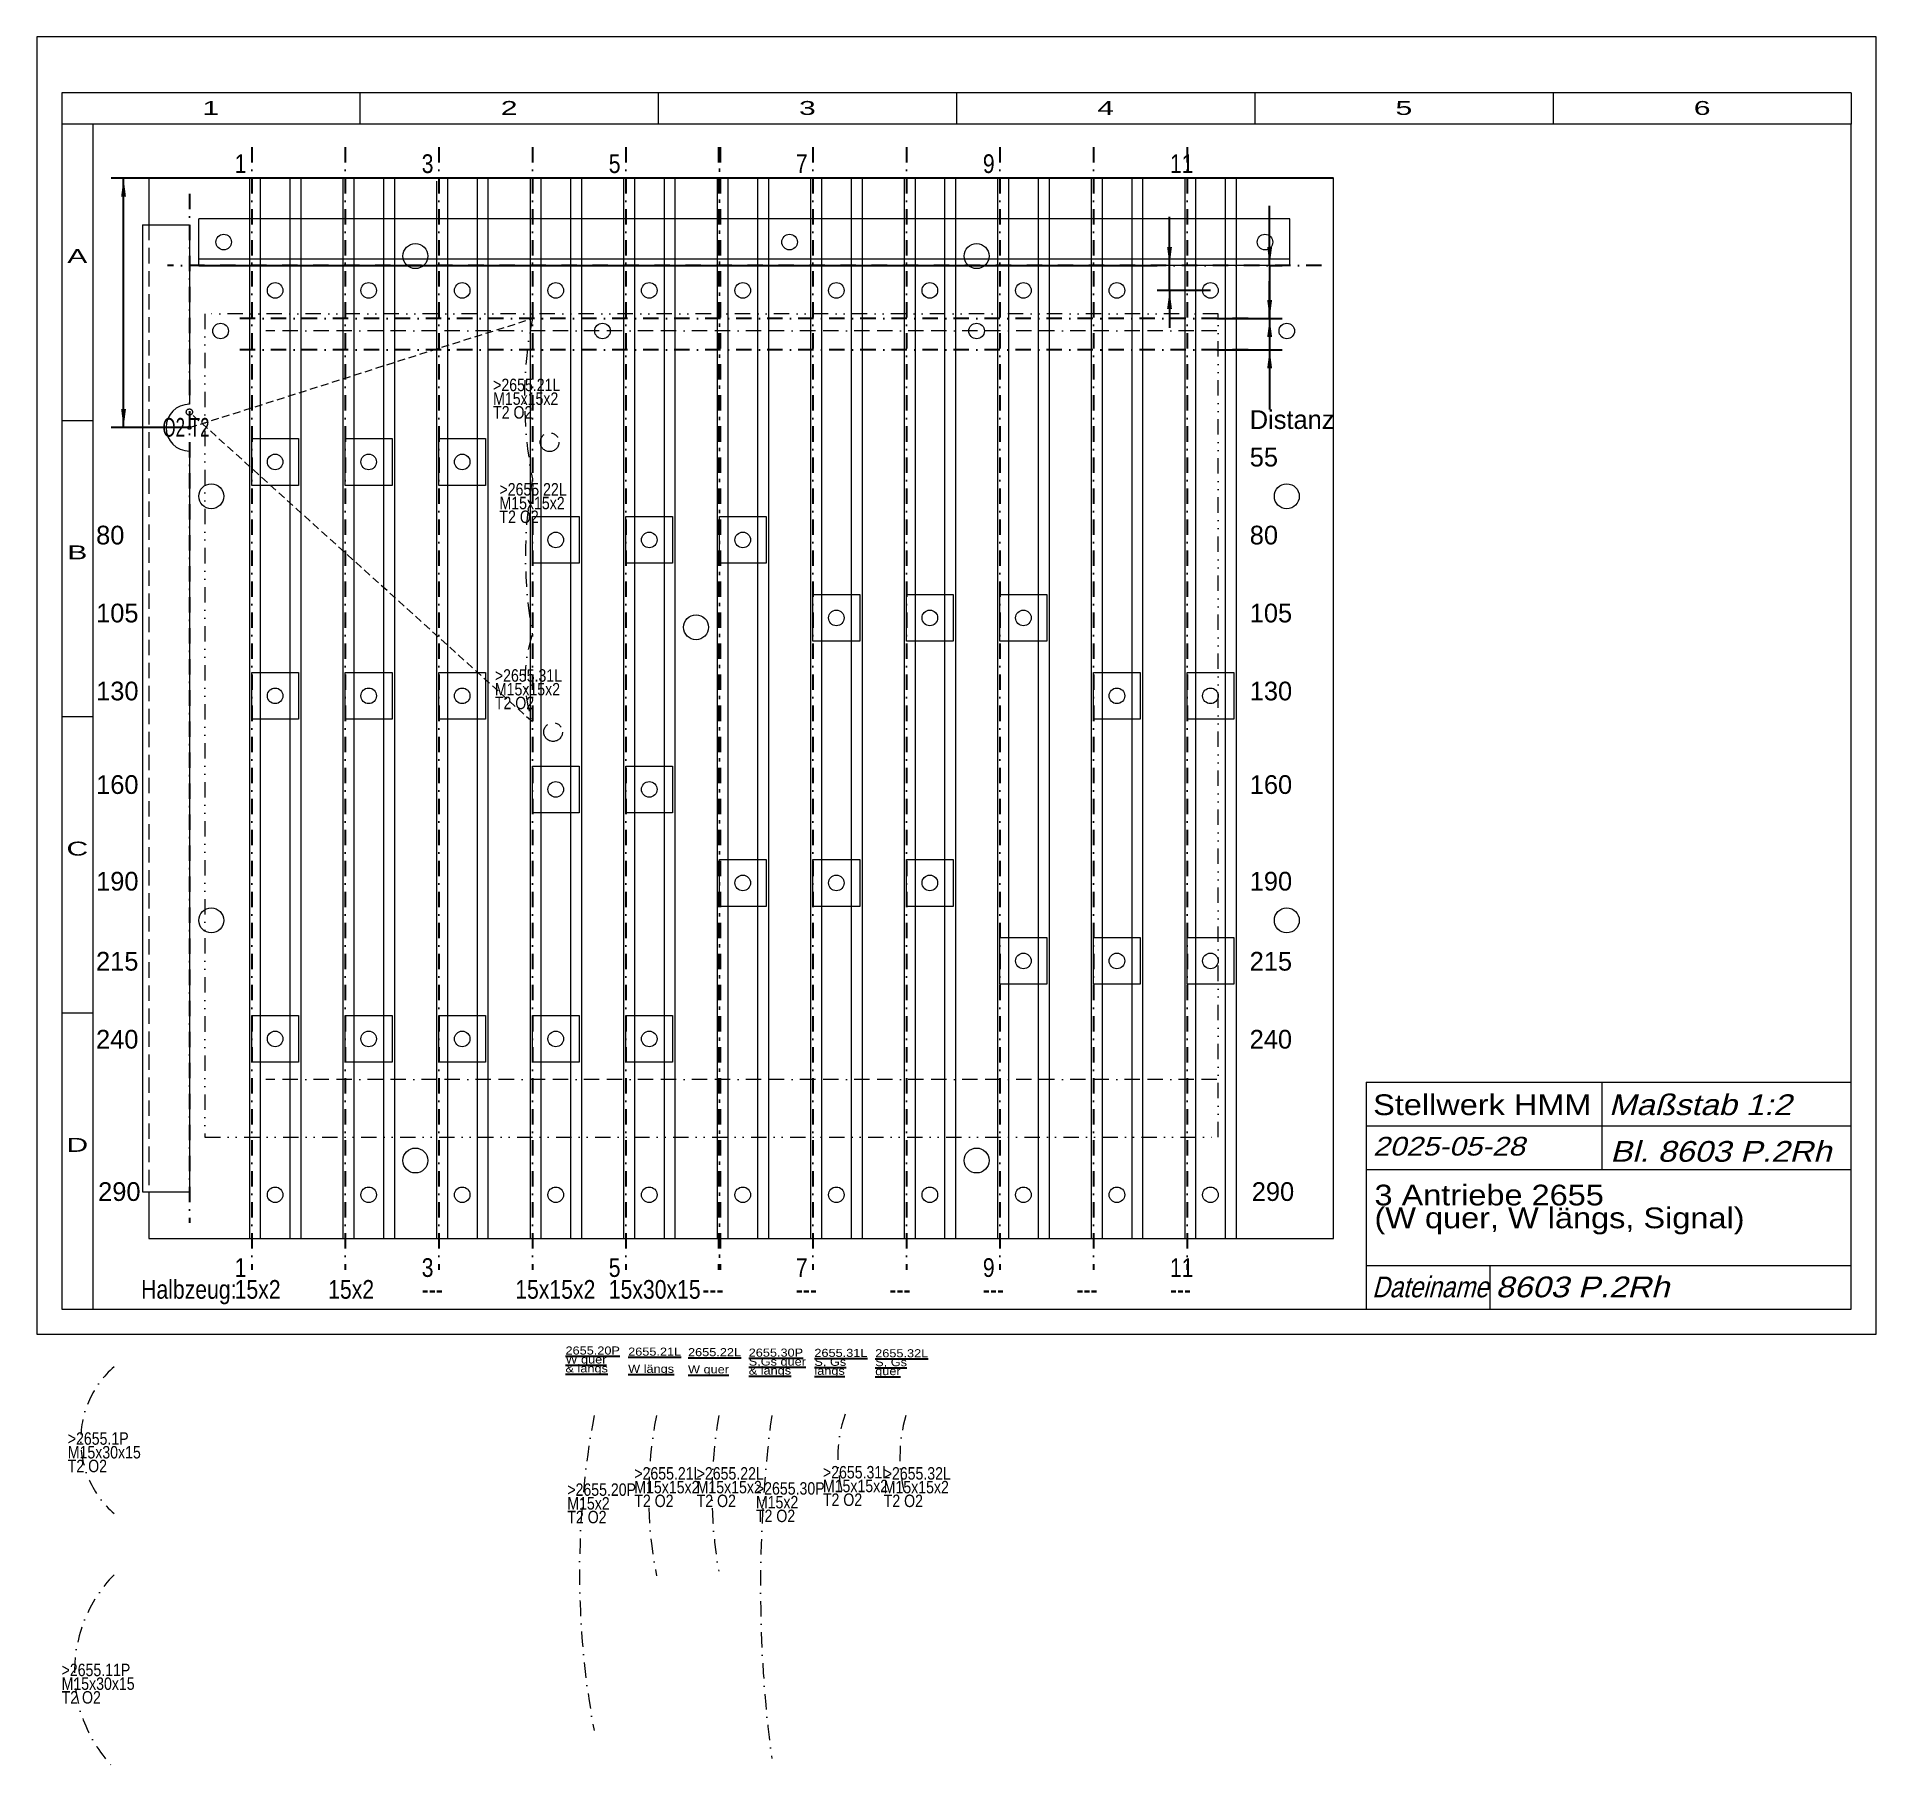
# Model space of a CAD drawing. Extents: x 2 to 592, y -137 to 418.
import ezdxf
from ezdxf.enums import TextEntityAlignment as Align

# ---------------------------------------------------------------- set-up
doc = ezdxf.new("R2010")
doc.units = 0
doc.header["$LTSCALE"] = 9.851832
for name, pattern in [('BORDER', [1.75, 0.5, -0.25, 0.5, -0.25, 0, -0.25]), ('DASHDOT', [1, 0.5, -0.25, 0, -0.25]), ('DASHED', [0.75, 0.5, -0.25]), ('DIVIDE', [1.25, 0.5, -0.25, 0, -0.25, 0, -0.25]), ('HIDDEN', [0.375, 0.25, -0.125]), ('PHANTOM', [2.5, 1.25, -0.25, 0.25, -0.25, 0.25, -0.25])]:
    doc.linetypes.add(name, pattern=pattern)
for name, color, linetype, lineweight in [('2655___ W-_ GSP-_ SIGNAL-ANTRIEB', 230, 'CONTINUOUS', 13), ('2913_1 AUFSPANNPLATTE0', 7, 'CONTINUOUS', 18), ('2919__ FRÄSE - MITTENAUFSPANNUNG', 7, 'CONTINUOUS', 0), ('8603_1L', 11, 'CONTINUOUS', 13), ('___ 8901_2P', 54, 'CONTINUOUS', 13), ('_TEMP', 7, 'CONTINUOUS', 50), ('BEMASSUNG', 7, 'CONTINUOUS', 25), ('BESCHRIFTUNG', 7, 'CONTINUOUS', 25), ('MASSGRENZEN', 172, 'CONTINUOUS', 25), ('MASSLINIEN', 172, 'CONTINUOUS', 25), ('MASSTEXTE', 212, 'CONTINUOUS', 25), ('MITTELLINIEN', 5, 'DASHDOT', 25), ('STANDARD', 7, 'CONTINUOUS', 0)]:
    doc.layers.add(name, color=color, linetype=linetype, lineweight=lineweight)
doc.styles.add('Arial', font='arial.ttf')

# ---------------------------------------------------------------- blocks, each defined once
blk = doc.blocks.new('D561753600')
at = {"layer": 'MASSGRENZEN'}
for points in [[(365.33, 344.67), (364.55, 350.61), (366.11, 350.61)], [(365.33, 336.67), (366.11, 330.72), (364.55, 330.72)]]:
    blk.add_solid(points, dxfattribs=at)
at = {"layer": 'MASSLINIEN', "color": 172}
for p, q in [((365.33, 344.67), (365.33, 360.27)), ((53.95, 344.67), (361.33, 344.67)), ((365.33, 336.67), (365.33, 344.67)), ((378.45, 336.67), (361.33, 336.67)), ((365.33, 336.67), (365.33, 324.68))]:
    blk.add_line(p, q, dxfattribs=at)
blk = doc.blocks.new('D561753344')
at = {"layer": 'MASSGRENZEN'}
for points in [[(29.83, 372.67), (30.61, 366.72), (29.05, 366.72)], [(29.83, 292.67), (29.05, 298.61), (30.61, 298.61)]]:
    blk.add_solid(points, dxfattribs=at)
at = {"layer": 'MASSLINIEN', "color": 172}
for p, q in [((417.95, 372.67), (25.83, 372.67)), ((29.83, 292.67), (29.83, 372.67)), ((50.95, 292.67), (25.83, 292.67))]:
    blk.add_line(p, q, dxfattribs=at)
blk = doc.blocks.new('D561753088')
at = {"layer": 'MASSGRENZEN'}
for points in [[(397.44, 344.67), (396.66, 350.61), (398.23, 350.61)], [(397.44, 327.67), (398.23, 321.72), (396.66, 321.72)]]:
    blk.add_solid(points, dxfattribs=at)
at = {"layer": 'MASSLINIEN', "color": 172}
for p, q in [((397.44, 344.67), (397.44, 363.8)), ((397.44, 344.67), (397.44, 327.67)), ((397.44, 344.67), (401.44, 344.67)), ((380.5, 327.67), (401.44, 327.67)), ((397.44, 327.67), (397.44, 315.68))]:
    blk.add_line(p, q, dxfattribs=at)
blk = doc.blocks.new('D561752832')
at = {"layer": 'MASSGRENZEN'}
for points in [[(397.44, 327.67), (396.66, 333.61), (398.23, 333.61)], [(397.44, 317.67), (398.23, 311.72), (396.66, 311.72)]]:
    blk.add_solid(points, dxfattribs=at)
at = {"layer": 'MASSLINIEN', "color": 172}
for p, q in [((397.44, 327.67), (397.44, 339.65)), ((380.5, 327.67), (401.44, 327.67)), ((397.44, 327.67), (397.44, 317.67)), ((380.5, 317.67), (401.44, 317.67)), ((397.44, 317.67), (397.44, 298.53))]:
    blk.add_line(p, q, dxfattribs=at)

msp = doc.modelspace()

# ---------------------------------------------------------------- linework, layer by layer
at = {"layer": '2655___ W-_ GSP-_ SIGNAL-ANTRIEB', "linetype": 'DASHDOT'}
for centre, radius, start, end in [((47.28, -32), 31.19, 131.09994, 228.90006), ((450.1, -74.55), 274.02, 169.38015, 190.61985), ((331.06, -49.76), 132.8, 168.83764, 191.16236), ((361.82, -49.05), 143.25, 169.94908, 190.05092), ((658.7, -79.05), 424.56, 172.55665, 187.44335), ((301.82, -37.62), 42.89, 161.0045, 198.9955), ((325.4, -37.3), 46.55, 163.4644, 196.5356), ((58.4, -106.19), 44.28, 135.56434, 224.43566)]:
    msp.add_arc(centre, radius, start, end, dxfattribs=at)
at = {"layer": '2913_1 AUFSPANNPLATTE0', "color": 8}
for p, q in [((417.95, 372.67), (37.95, 372.67)), ((37.95, 372.67), (37.95, 357.67)), ((70.2, 372.67), (70.2, 32.67)), ((73.7, 372.67), (73.7, 32.67)), ((83.2, 372.67), (83.2, 32.67)), ((86.7, 372.67), (86.7, 32.67)), ((100.2, 372.67), (100.2, 32.67)), ((103.7, 372.67), (103.7, 32.67)), ((113.2, 372.67), (113.2, 32.67)), ((116.7, 372.67), (116.7, 32.67)), ((133.7, 372.67), (133.7, 32.67)), ((143.2, 372.67), (143.2, 32.67)), ((146.7, 372.67), (146.7, 32.67)), ((160.2, 372.67), (160.2, 32.67)), ((163.7, 372.67), (163.7, 32.67)), ((173.2, 372.67), (173.2, 32.67)), ((176.7, 372.67), (176.7, 32.67)), ((190.2, 372.67), (190.2, 32.67)), ((193.7, 372.67), (193.7, 32.67)), ((203.2, 372.67), (203.2, 32.67)), ((206.7, 372.67), (206.7, 32.67)), ((220.2, 372.67), (220.2, 32.67)), ((223.7, 372.67), (223.7, 32.67)), ((233.2, 372.67), (233.2, 32.67)), ((236.7, 372.67), (236.7, 32.67)), ((250.2, 372.67), (250.2, 32.67)), ((253.7, 372.67), (253.7, 32.67)), ((263.2, 372.67), (263.2, 32.67)), ((266.7, 372.67), (266.7, 32.67)), ((280.2, 372.67), (280.2, 32.67)), ((283.7, 372.67), (283.7, 32.67)), ((293.2, 372.67), (293.2, 32.67)), ((296.7, 372.67), (296.7, 32.67)), ((310.2, 372.67), (310.2, 32.67)), ((313.7, 372.67), (313.7, 32.67)), ((323.2, 372.67), (323.2, 32.67)), ((326.7, 372.67), (326.7, 32.67)), ((340.2, 372.67), (340.2, 32.67)), ((343.7, 372.67), (343.7, 32.67)), ((353.2, 372.67), (353.2, 32.67)), ((356.7, 372.67), (356.7, 32.67)), ((370.2, 372.67), (370.2, 32.67)), ((373.7, 372.67), (373.7, 32.67)), ((383.2, 372.67), (383.2, 32.67)), ((386.7, 372.67), (386.7, 32.67)), ((417.95, 32.67), (417.95, 372.67)), ((130.2, 371.67), (130.2, 32.67)), ((35.95, 357.67), (35.95, 47.67)), ((35.95, 357.67), (50.95, 357.67)), ((50.95, 357.67), (50.95, 300.17)), ((403.95, 359.67), (53.95, 359.67)), ((53.95, 344.67), (53.95, 359.67)), ((403.95, 344.67), (403.95, 359.67)), ((403.95, 346.67), (53.95, 346.67)), ((403.95, 344.67), (53.95, 344.67)), ((50.95, 285.17), (50.95, 47.67)), ((35.95, 47.67), (50.95, 47.67)), ((37.95, 47.67), (37.95, 32.67)), ((37.95, 32.67), (417.95, 32.67))]:
    msp.add_line(p, q, dxfattribs=at)
at = {"layer": '2913_1 AUFSPANNPLATTE0', "color": 8, "linetype": 'DASHED'}
msp.add_line((37.95, 357.67), (37.95, 47.67), dxfattribs=at)
at = {"layer": '2913_1 AUFSPANNPLATTE0', "color": 8, "linetype": 'BORDER'}
for p, q in [((380.5, 323.67), (75.5, 323.67)), ((380.5, 83.67), (75.5, 83.67))]:
    msp.add_line(p, q, dxfattribs=at)
at = {"layer": '2913_1 AUFSPANNPLATTE0', "color": 8}
for centre, radius in [((61.95, 352.17), 2.5), ((243.45, 352.17), 2.5), ((395.95, 352.17), 2.5), ((123.45, 347.67), 4), ((303.45, 347.67), 4), ((78.45, 336.67), 2.5), ((78.45, 336.67), 2.5), ((108.45, 336.67), 2.5), ((108.45, 336.67), 2.5), ((138.45, 336.67), 2.5), ((138.45, 336.67), 2.5), ((168.45, 336.67), 2.5), ((168.45, 336.67), 2.5), ((198.45, 336.67), 2.5), ((198.45, 336.67), 2.5), ((228.45, 336.67), 2.5), ((228.45, 336.67), 2.5), ((258.45, 336.67), 2.5), ((258.45, 336.67), 2.5), ((288.45, 336.67), 2.5), ((288.45, 336.67), 2.5), ((318.45, 336.67), 2.5), ((318.45, 336.67), 2.5), ((348.45, 336.67), 2.5), ((348.45, 336.67), 2.5), ((378.45, 336.67), 2.5), ((378.45, 336.67), 2.5), ((60.95, 323.67), 2.5), ((183.45, 323.67), 2.5), ((303.45, 323.67), 2.5), ((402.95, 323.67), 2.5), ((78.45, 281.67), 2.5), ((78.45, 281.67), 2.5), ((108.45, 281.67), 2.5), ((108.45, 281.67), 2.5), ((138.45, 281.67), 2.5), ((138.45, 281.67), 2.5), ((57.97, 270.67), 4), ((402.95, 270.67), 4), ((168.45, 256.67), 2.5), ((168.45, 256.67), 2.5), ((198.45, 256.67), 2.5), ((198.45, 256.67), 2.5), ((228.45, 256.67), 2.5), ((228.45, 256.67), 2.5), ((213.45, 228.67), 4), ((258.45, 231.67), 2.5), ((258.45, 231.67), 2.5), ((288.45, 231.67), 2.5), ((288.45, 231.67), 2.5), ((318.45, 231.67), 2.5), ((318.45, 231.67), 2.5), ((78.45, 206.67), 2.5), ((78.45, 206.67), 2.5), ((108.45, 206.67), 2.5), ((108.45, 206.67), 2.5), ((138.45, 206.67), 2.5), ((138.45, 206.67), 2.5), ((348.45, 206.67), 2.5), ((348.45, 206.67), 2.5), ((378.45, 206.67), 2.5), ((378.45, 206.67), 2.5), ((168.45, 176.67), 2.5), ((168.45, 176.67), 2.5), ((198.45, 176.67), 2.5), ((198.45, 176.67), 2.5), ((228.45, 146.67), 2.5), ((228.45, 146.67), 2.5), ((258.45, 146.67), 2.5), ((258.45, 146.67), 2.5), ((288.45, 146.67), 2.5), ((288.45, 146.67), 2.5), ((57.97, 134.67), 4), ((402.95, 134.67), 4), ((318.45, 121.67), 2.5), ((318.45, 121.67), 2.5), ((348.45, 121.67), 2.5), ((348.45, 121.67), 2.5), ((378.45, 121.67), 2.5), ((378.45, 121.67), 2.5), ((78.45, 96.67), 2.5), ((78.45, 96.67), 2.5), ((108.45, 96.67), 2.5), ((108.45, 96.67), 2.5), ((138.45, 96.67), 2.5), ((138.45, 96.67), 2.5), ((168.45, 96.67), 2.5), ((168.45, 96.67), 2.5), ((198.45, 96.67), 2.5), ((198.45, 96.67), 2.5), ((123.45, 57.67), 4), ((303.45, 57.67), 4), ((78.45, 46.67), 2.5), ((78.45, 46.67), 2.5), ((108.45, 46.67), 2.5), ((108.45, 46.67), 2.5), ((138.45, 46.67), 2.5), ((138.45, 46.67), 2.5), ((168.45, 46.67), 2.5), ((168.45, 46.67), 2.5), ((198.45, 46.67), 2.5), ((198.45, 46.67), 2.5), ((228.45, 46.67), 2.5), ((228.45, 46.67), 2.5), ((258.45, 46.67), 2.5), ((258.45, 46.67), 2.5), ((288.45, 46.67), 2.5), ((288.45, 46.67), 2.5), ((318.45, 46.67), 2.5), ((318.45, 46.67), 2.5), ((348.45, 46.67), 2.5), ((348.45, 46.67), 2.5), ((378.45, 46.67), 2.5), ((378.45, 46.67), 2.5)]:
    msp.add_circle(centre, radius, dxfattribs=at)
msp.add_arc((50.95, 292.67), 7.5, 90, 270, dxfattribs=at)
at = {"layer": '2919__ FRÄSE - MITTENAUFSPANNUNG', "color": 252}
for p, q in [((70.95, 289.17), (85.95, 289.17)), ((70.95, 274.17), (70.95, 289.17)), ((85.95, 289.17), (85.95, 274.17)), ((100.95, 274.17), (100.95, 289.17)), ((100.95, 289.17), (115.95, 289.17)), ((115.95, 289.17), (115.95, 274.17)), ((130.95, 274.17), (130.95, 289.17)), ((130.95, 289.17), (145.95, 289.17)), ((145.95, 289.17), (145.95, 274.17)), ((85.95, 274.17), (70.95, 274.17)), ((115.95, 274.17), (100.95, 274.17)), ((145.95, 274.17), (130.95, 274.17)), ((160.95, 249.17), (160.95, 264.17)), ((160.95, 264.17), (175.95, 264.17)), ((175.95, 264.17), (175.95, 249.17)), ((190.95, 249.17), (190.95, 264.17)), ((190.95, 264.17), (205.95, 264.17)), ((205.95, 264.17), (205.95, 249.17)), ((220.95, 264.17), (235.95, 264.17)), ((220.95, 249.17), (220.95, 264.17)), ((235.95, 264.17), (235.95, 249.17)), ((175.95, 249.17), (160.95, 249.17)), ((205.95, 249.17), (190.95, 249.17)), ((235.95, 249.17), (220.95, 249.17)), ((250.95, 224.17), (250.95, 239.17)), ((250.95, 239.17), (265.95, 239.17)), ((265.95, 239.17), (265.95, 224.17)), ((280.95, 224.17), (280.95, 239.17)), ((280.95, 239.17), (295.95, 239.17)), ((295.95, 239.17), (295.95, 224.17)), ((310.95, 239.17), (325.95, 239.17)), ((310.95, 224.17), (310.95, 239.17)), ((325.95, 239.17), (325.95, 224.17)), ((265.95, 224.17), (250.95, 224.17)), ((295.95, 224.17), (280.95, 224.17)), ((325.95, 224.17), (310.95, 224.17)), ((70.95, 199.17), (70.95, 214.17)), ((70.95, 214.17), (85.95, 214.17)), ((85.95, 214.17), (85.95, 199.17)), ((100.95, 199.17), (100.95, 214.17)), ((100.95, 214.17), (115.95, 214.17)), ((115.95, 214.17), (115.95, 199.17)), ((130.95, 214.17), (145.95, 214.17)), ((130.95, 199.17), (130.95, 214.17)), ((145.95, 214.17), (145.95, 199.17)), ((340.95, 199.17), (340.95, 214.17)), ((340.95, 214.17), (355.95, 214.17)), ((355.95, 214.17), (355.95, 199.17)), ((370.95, 199.17), (370.95, 214.17)), ((370.95, 214.17), (385.95, 214.17)), ((385.95, 214.17), (385.95, 199.17)), ((85.95, 199.17), (70.95, 199.17)), ((115.95, 199.17), (100.95, 199.17)), ((145.95, 199.17), (130.95, 199.17)), ((355.95, 199.17), (340.95, 199.17)), ((385.95, 199.17), (370.95, 199.17)), ((160.95, 169.17), (160.95, 184.17)), ((160.95, 184.17), (175.95, 184.17)), ((175.95, 184.17), (175.95, 169.17)), ((190.95, 169.17), (190.95, 184.17)), ((190.95, 184.17), (205.95, 184.17)), ((205.95, 184.17), (205.95, 169.17)), ((175.95, 169.17), (160.95, 169.17)), ((205.95, 169.17), (190.95, 169.17)), ((220.95, 139.17), (220.95, 154.17)), ((220.95, 154.17), (235.95, 154.17)), ((235.95, 154.17), (235.95, 139.17)), ((250.95, 139.17), (250.95, 154.17)), ((250.95, 154.17), (265.95, 154.17)), ((265.95, 154.17), (265.95, 139.17)), ((280.95, 154.17), (295.95, 154.17)), ((280.95, 139.17), (280.95, 154.17)), ((295.95, 154.17), (295.95, 139.17)), ((235.95, 139.17), (220.95, 139.17)), ((265.95, 139.17), (250.95, 139.17)), ((295.95, 139.17), (280.95, 139.17)), ((310.95, 114.17), (310.95, 129.17)), ((310.95, 129.17), (325.95, 129.17)), ((325.95, 129.17), (325.95, 114.17)), ((340.95, 114.17), (340.95, 129.17)), ((340.95, 129.17), (355.95, 129.17)), ((355.95, 129.17), (355.95, 114.17)), ((370.95, 129.17), (385.95, 129.17)), ((370.95, 114.17), (370.95, 129.17)), ((385.95, 129.17), (385.95, 114.17)), ((325.95, 114.17), (310.95, 114.17)), ((355.95, 114.17), (340.95, 114.17)), ((385.95, 114.17), (370.95, 114.17)), ((70.95, 89.17), (70.95, 104.17)), ((70.95, 104.17), (85.95, 104.17)), ((85.95, 104.17), (85.95, 89.17)), ((100.95, 89.17), (100.95, 104.17)), ((100.95, 104.17), (115.95, 104.17)), ((115.95, 104.17), (115.95, 89.17)), ((130.95, 104.17), (145.95, 104.17)), ((130.95, 89.17), (130.95, 104.17)), ((145.95, 104.17), (145.95, 89.17)), ((160.95, 89.17), (160.95, 104.17)), ((160.95, 104.17), (175.95, 104.17)), ((175.95, 104.17), (175.95, 89.17)), ((190.95, 89.17), (190.95, 104.17)), ((190.95, 104.17), (205.95, 104.17)), ((205.95, 104.17), (205.95, 89.17)), ((85.95, 89.17), (70.95, 89.17)), ((115.95, 89.17), (100.95, 89.17)), ((145.95, 89.17), (130.95, 89.17)), ((175.95, 89.17), (160.95, 89.17)), ((205.95, 89.17), (190.95, 89.17))]:
    msp.add_line(p, q, dxfattribs=at)
at = {"layer": '8603_1L', "linetype": 'HIDDEN'}
for p, q in [((50.95, 292.67), (160.95, 327.67)), ((160.95, 198.33), (50.95, 297.67))]:
    msp.add_line(p, q, dxfattribs=at)
at = {"layer": '8603_1L', "linetype": 'PHANTOM'}
for centre, radius in [((50.95, 297.67), 1), ((50.95, 292.67), 0.5), ((166.49, 288), 3), ((167.61, 195.06), 3)]:
    msp.add_circle(centre, radius, dxfattribs=at)
at = {"layer": '8603_1L', "linetype": 'DASHDOT'}
for centre, radius, start, end in [((291.24, 301.96), 132.8, 168.83764, 191.16236), ((302, 251.25), 143.25, 169.94908, 190.05092), ((201.5, 212.29), 42.89, 161.0045, 198.9955)]:
    msp.add_arc(centre, radius, start, end, dxfattribs=at)
at = {"layer": '___ 8901_2P', "linetype": 'DIVIDE', "lineweight": 20}
for p, q in [((380.95, 329.17), (55.95, 329.17)), ((55.95, 329.17), (55.95, 65.17)), ((380.95, 65.17), (380.95, 329.17)), ((55.95, 65.17), (380.95, 65.17))]:
    msp.add_line(p, q, dxfattribs=at)
at = {"layer": '_TEMP', "lineweight": 0}
for p, q in [((428.44, 82.8), (583.83, 82.8)), ((428.44, 82.8), (428.44, 10)), ((504.04, 82.8), (504.04, 54.8)), ((428.44, 68.8), (583.83, 68.8)), ((428.44, 54.8), (583.83, 54.8)), ((428.44, 24), (583.83, 24)), ((468.04, 24), (468.04, 10))]:
    msp.add_line(p, q, dxfattribs=at)
at = {"layer": 'MITTELLINIEN'}
for p, q in [((70.95, 382.66), (70.95, 22.66)), ((100.95, 382.66), (100.95, 22.66)), ((130.95, 382.66), (130.95, 22.66)), ((160.95, 382.66), (160.95, 22.66)), ((190.95, 382.66), (190.95, 22.66)), ((250.95, 382.66), (250.95, 22.66)), ((280.95, 382.66), (280.95, 22.66)), ((310.95, 382.66), (310.95, 22.66)), ((340.95, 382.66), (340.95, 22.66)), ((370.95, 382.66), (370.95, 22.66)), ((50.95, 367.67), (50.95, 37.67)), ((414.04, 344.67), (43.89, 344.67)), ((390.5, 327.67), (65.5, 327.67)), ((390.5, 327.67), (65.5, 327.67)), ((390.5, 317.67), (65.5, 317.67)), ((390.5, 317.67), (65.5, 317.67))]:
    msp.add_line(p, q, dxfattribs=at)
at = {"layer": 'MITTELLINIEN', "color": 154, "lineweight": 50}
msp.add_line((220.95, 382.66), (220.95, 22.66), dxfattribs=at)
at = {"layer": 'STANDARD'}
for p, q in [((592, 418), (2, 418)), ((2, 418), (2, 2)), ((592, 2), (592, 418)), ((584, 400), (10, 400)), ((10, 400), (10, 390)), ((105.67, 400), (105.67, 390)), ((201.33, 400), (201.33, 390)), ((297, 400), (297, 390)), ((392.67, 400), (392.67, 390)), ((488.33, 400), (488.33, 390)), ((584, 400), (584, 390)), ((10, 390), (10, 10)), ((20, 390), (10, 390)), ((20, 390), (20, 10)), ((584, 390), (20, 390)), ((584, 10), (584, 390)), ((10, 295), (20, 295)), ((10, 200), (20, 200)), ((10, 105), (20, 105)), ((10, 10), (20, 10)), ((20, 10), (584, 10)), ((2, 2), (592, 2))]:
    msp.add_line(p, q, dxfattribs=at)

# ---------------------------------------------------------------- block references
at = {"layer": 'BEMASSUNG'}
for name in ['D561753344', 'D561753600', 'D561753088', 'D561752832']:
    msp.add_blockref(name, (0, 0), dxfattribs=at)

# ---------------------------------------------------------------- texts
at = {"layer": '2655___ W-_ GSP-_ SIGNAL-ANTRIEB', "char_height": 4, "attachment_point": 1, "line_spacing_factor": 0.66, "style": 'Arial'}
for s, insert in [('\\W0.810845;>2655.1P\\PM15x30x15\\PT2 O2', (11.94, -29.48)), ('\\W0.810848;>2655.21L\\PM15x15x2\\PT2 O2', (193.65, -40.66)), ('\\W0.810848;>2655.22L\\PM15x15x2\\PT2 O2', (213.65, -40.66)), ('\\W0.810848;>2655.31L\\PM15x15x2\\PT2 O2', (254.15, -40.28)), ('\\W0.810848;>2655.32L\\PM15x15x2\\PT2 O2', (273.65, -40.66)), ('\\W0.810848;>2655.20P\\PM15x2\\PT2 O2', (172.16, -45.86)), ('\\W0.810848;>2655.30P\\PM15x2\\PT2 O2', (232.66, -45.48)), ('\\W0.810848;>2655.11P\\PM15x30x15\\PT2 O2', (9.96, -103.68))]:
    msp.add_mtext(s, dxfattribs=dict(at, insert=insert))
at = {"layer": '8603_1L', "linetype": 'PHANTOM', "style": 'Arial', "width": 0.648579}
msp.add_text('O2 T2', height=6, dxfattribs=at).set_placement((42.31, 289.77))
at = {"layer": '8603_1L', "char_height": 4, "attachment_point": 1, "line_spacing_factor": 0.66, "style": 'Arial'}
for s, insert in [('\\W0.810848;>2655.21L\\PM15x15x2\\PT2 O2', (148.37, 308.38)), ('\\W0.810848;>2655.22L\\PM15x15x2\\PT2 O2', (150.41, 274.89)), ('\\W0.810848;>2655.31L\\PM15x15x2\\PT2 O2', (148.93, 215.2))]:
    msp.add_mtext(s, dxfattribs=dict(at, insert=insert))
at = {"layer": 'BESCHRIFTUNG', "style": 'Arial'}
for s, width, p in [('1', 0.810869, (65.46, 374.32)), ('3', 0.810869, (125.46, 374.32)), ('5', 0.810869, (185.46, 374.32)), ('7', 0.810869, (245.46, 374.32)), ('9', 0.810869, (305.46, 374.32)), ('11', 0.810869, (365.46, 374.32)), ('Distanz', 0.972766, (391.06, 292.25)), ('55', 0.972828, (391.06, 280.22)), ('80', 0.972828, (21.03, 255.22)), ('80', 0.972828, (391.06, 255.22)), ('105', 0.972828, (21.03, 230.22)), ('105', 0.972828, (391.06, 230.22)), ('130', 0.972828, (21.03, 205.22)), ('130', 0.972828, (391.06, 205.22)), ('160', 0.972828, (21.03, 175.22)), ('160', 0.972828, (391.06, 175.22)), ('190', 0.972828, (21.03, 144.23)), ('190', 0.972828, (391.06, 144.23)), ('215', 0.972828, (21, 118.56)), ('215', 0.972828, (391.03, 118.56)), ('240', 0.972828, (21, 93.55)), ('240', 0.972828, (391.03, 93.55)), ('290', 0.972828, (21.68, 44.71)), ('290', 0.972828, (391.71, 44.71)), ('1', 0.810869, (65.46, 20.34)), ('3', 0.810869, (125.46, 20.34)), ('5', 0.810869, (185.46, 20.34)), ('7', 0.810869, (245.46, 20.34)), ('9', 0.810869, (305.46, 20.34)), ('11', 0.810869, (365.46, 20.34)), ('Halbzeug:', 0.810868, (35.46, 13.34)), ('15x2', 0.810868, (65.46, 13.34)), ('15x2', 0.810868, (95.46, 13.34)), ('15x15x2', 0.810868, (155.46, 13.34)), ('15x30x15', 0.810868, (185.46, 13.34)), ('---', 0.810862, (125.46, 13.34)), ('---', 0.810862, (215.46, 13.34)), ('---', 0.810862, (245.46, 13.34)), ('---', 0.810862, (275.46, 13.34)), ('---', 0.810862, (305.46, 13.34)), ('---', 0.810862, (335.46, 13.34)), ('---', 0.810862, (365.46, 13.34))]:
    msp.add_text(s, height=6, dxfattribs=dict(at, width=width)).set_placement(p)
at = {"layer": 'BESCHRIFTUNG', "style": 'Arial', "width": 1.121619}
msp.add_text('Stellwerk HMM', height=6.65, dxfattribs=at).set_placement((430.63, 78.88), align=Align.TOP_LEFT)
at = {"layer": 'BESCHRIFTUNG', "style": 'Arial', "oblique": 15}
for s, height, width, p in [('Maßstab 1:2', 6.65, 1.134934, (506.23, 78.88)), ('2025-05-28', 6, 1.135137, (430.63, 65.25)), ('Bl. 8603 P.2Rh', 6.65, 1.134944, (506.67, 63.92)), ('Dateiname', 6.65, 0.829024, (430.3, 20.45)), ('8603 P.2Rh', 6.65, 1.135079, (469.9, 20.45))]:
    msp.add_text(s, height=height, dxfattribs=dict(at, width=width)).set_placement(p, align=Align.TOP_LEFT)
at = {"layer": 'BESCHRIFTUNG', "insert": (431.07, 49.92), "char_height": 6.65, "attachment_point": 1, "line_spacing_factor": 0.66, "style": 'Arial'}
msp.add_mtext('\\W1.121631;3 Antriebe 2655\\P(W quer, W längs, Signal)', dxfattribs=at)
at = {"layer": 'BESCHRIFTUNG', "linetype": 'DASHDOT', "char_height": 2.6, "attachment_point": 1, "style": 'Arial'}
for s, insert, line_spacing_factor in [('\\W1.122426;\\L2655.20P\\PW quer\\P& längs', (171.59, -1.96), 0.66), ('\\W1.122407;\\L2655.21L\\PW längs', (191.68, -2.32), 1.269231), ('\\W1.122407;\\L2655.22L\\PW quer', (210.89, -2.49), 1.269231), ('\\W1.122426;\\L2655.30P\\PS,Gs quer\\P& längs', (230.35, -2.64), 0.66), ('\\W1.122407;\\L2655.31L\\PS, Gs\\Plängs', (251.42, -2.72), 0.66), ('\\W1.122407;\\L2655.32L\\PS, Gs\\Pquer', (270.93, -2.84), 0.66)]:
    msp.add_mtext(s, dxfattribs=dict(at, insert=insert, line_spacing_factor=line_spacing_factor))
at = {"layer": 'STANDARD', "style": 'Arial'}
for s, width, p in [('1', 1.547923, (57.83, 392.95)), ('2', 1.547922, (153.5, 392.95)), ('3', 1.547923, (249.17, 392.95)), ('4', 1.547923, (344.83, 392.95)), ('5', 1.547922, (440.5, 392.95)), ('6', 1.547923, (536.17, 392.95)), ('A', 1.547987, (15, 345.45)), ('B', 1.547987, (15, 250.45)), ('C', 1.548103, (15, 155.45)), ('D', 1.548104, (15, 60.45))]:
    msp.add_text(s, height=4.46, dxfattribs=dict(at, width=width)).set_placement(p, align=Align.CENTER)

doc.saveas('drawing.dxf')
